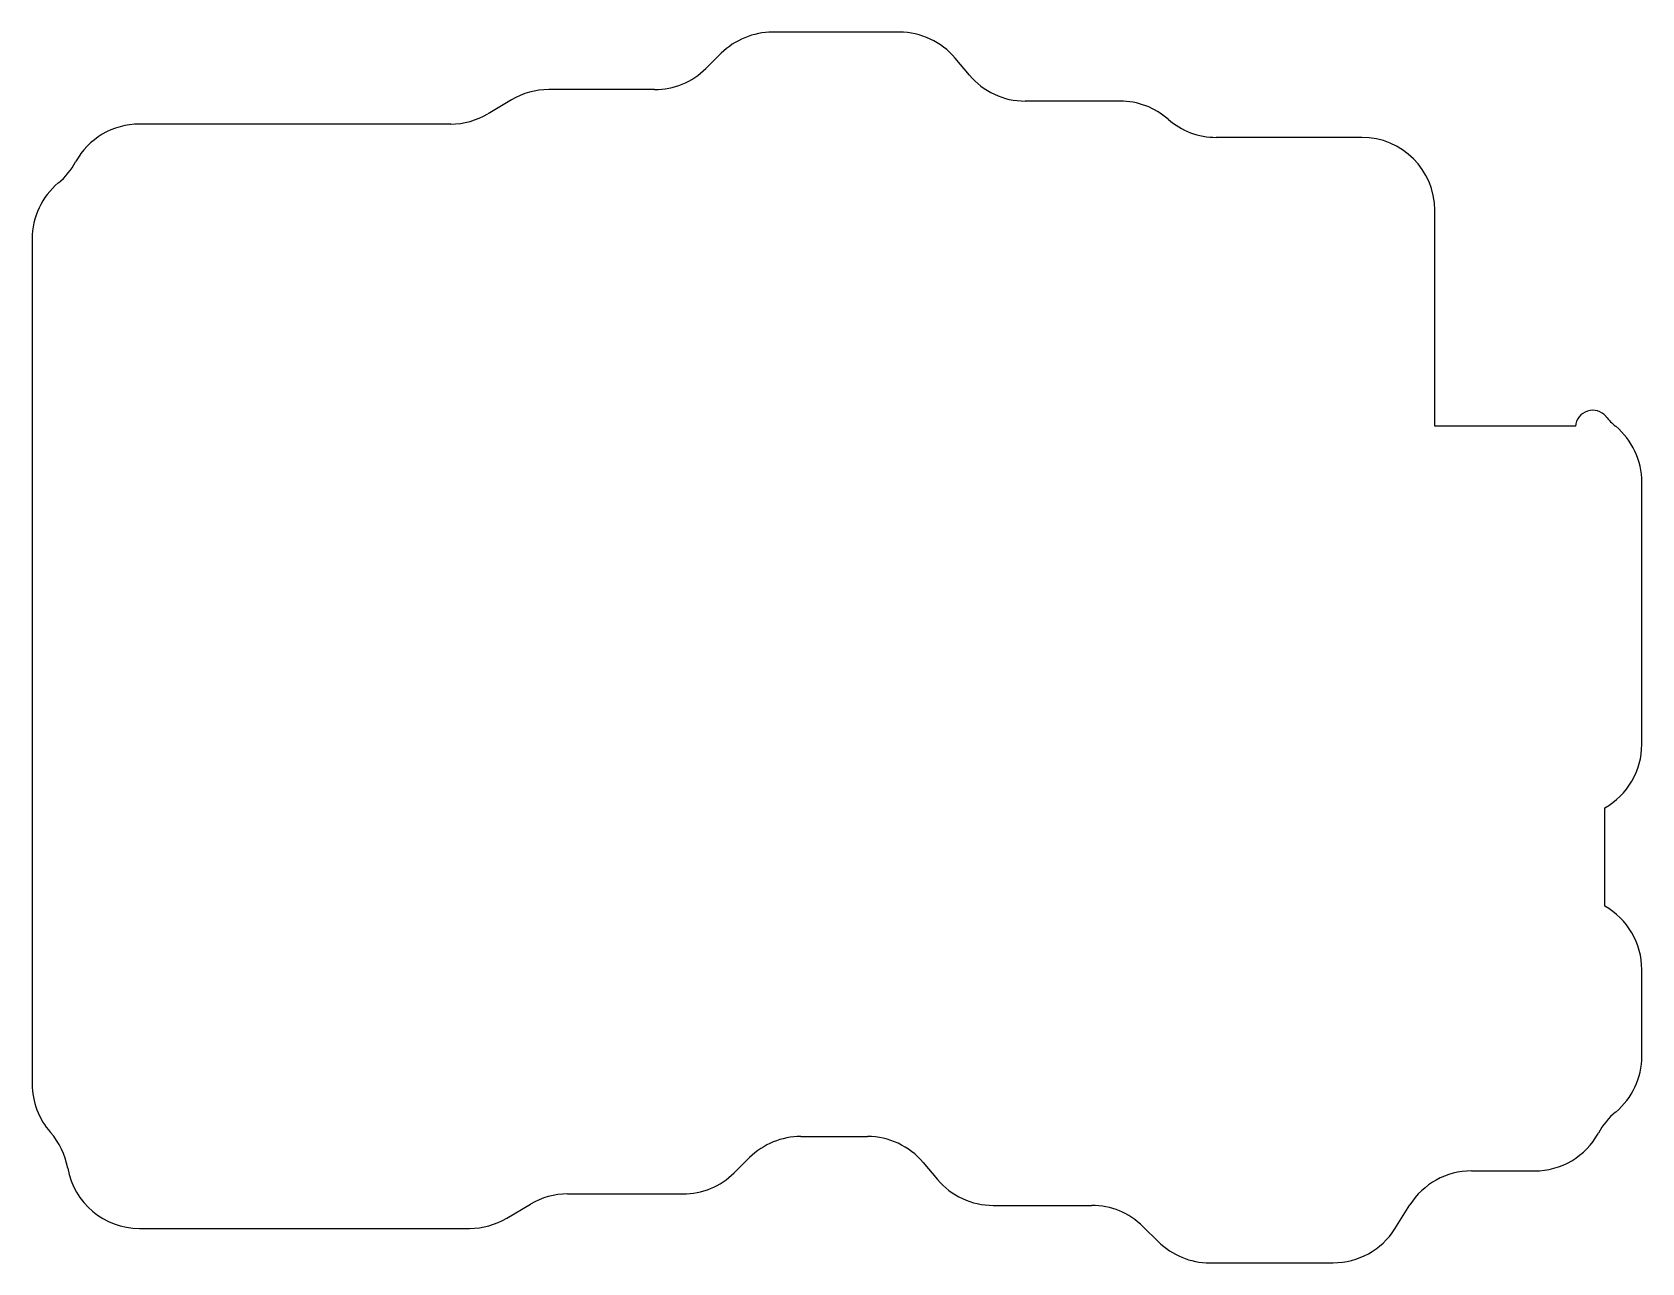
# Model space of a CAD drawing. Header units: millimetres. Extents: x -13 to 127, y -13 to 94.
import ezdxf

# ---------------------------------------------------------------- set-up
doc = ezdxf.new("R2010")
doc.units = ezdxf.units.MM
doc.layers.get('0').update_dxf_attribs({"linetype": 'CONTINUOUS'})

msp = doc.modelspace()

# ---------------------------------------------------------------- linework, layer by layer
for p, q in [((62.59, 94.2), (51.53, 94.2)), ((47.06, 92.36), (45.72, 91.04)), ((68.69, 90.46), (67.45, 91.94)), ((41.25, 89.2), (32.02, 89.2)), ((28.78, 88.31), (26.73, 87.09)), ((81.82, 88.2), (73.55, 88.2)), ((23.48, 86.2), (-3.65, 86.2)), ((102.9, 85.04), (90.21, 85.04)), ((109.25, 59.87), (109.25, 78.69)), ((-13, 76.2), (-13, 2.57)), ((121.52, 59.87), (109.25, 59.87)), ((127.3, 32.16), (127.3, 55)), ((124.07, 18.08), (124.07, 26.63)), ((127.3, 5), (127.3, 12.54)), ((54, -2), (59.8, -2)), ((48.19, -5.16), (49.53, -3.84)), ((64.66, -4.26), (65.9, -5.74)), ((112.45, -5), (117.95, -5)), ((33.67, -7), (43.72, -7)), ((28.37, -9.11), (30.42, -7.89)), ((70.76, -8), (79.35, -8)), ((105.77, -10.04), (107.09, -7.96)), ((-3.65, -10), (25.13, -10)), ((83.82, -9.84), (85.16, -11.16)), ((89.63, -13), (100.4, -13))]:
    msp.add_line(p, q)
for centre, radius, start, end in [((51.53, 87.85), 6.35, 90, 134.7149), ((62.59, 87.85), 6.35, 40.0862, 90), ((41.25, 95.55), 6.35, 270, 314.7149), ((73.55, 94.55), 6.35, 220.0862, 270), ((32.02, 82.85), 6.35, 90, 120.7128), ((23.48, 92.55), 6.35, 270, 300.7128), ((81.82, 81.85), 6.35, 48.6763, 90), ((-3.65, 79.85), 6.35, 90, 151.3385), ((90.21, 91.39), 6.35, 228.6763, 270), ((102.9, 78.69), 6.35, 0, 90), ((-14.79, 85.94), 6.35, 309.8849, 331.3385), ((-6.65, 76.2), 6.35, 129.8849, 180), ((123.02, 59.77), 1.5, 39.2938, 176.2228), ((129.09, 64.74), 6.35, 219.2938, 230.1151), ((120.95, 55), 6.35, 0, 50.1151), ((120.95, 32.16), 6.35, -60.6066, 0), ((120.95, 12.54), 6.35, 0, 60.6066), ((120.95, 5), 6.35, -50.1151, 0), ((-6.65, 2.57), 6.35, 180, 221.5248), ((129.09, -4.74), 6.35, 129.8849, 151.3385), ((-16.16, -5.85), 6.35, 9.973, 41.5248), ((54, -8.35), 6.35, 90, 134.7149), ((59.8, -8.35), 6.35, 40.0862, 90), ((117.95, 1.35), 6.35, 270, 331.3385), ((-3.65, -3.65), 6.35, 189.973, 270), ((43.72, -0.65), 6.35, 270, 314.7149), ((112.45, -11.35), 6.35, 90, 147.7378), ((33.67, -13.35), 6.35, 90, 120.7128), ((70.76, -1.65), 6.35, 220.0862, 270), ((79.35, -14.35), 6.35, 45.2851, 90), ((25.13, -3.65), 6.35, 270, 300.7128), ((89.63, -6.65), 6.35, 225.2851, 270), ((100.4, -6.65), 6.35, 270, 327.7378)]:
    msp.add_arc(centre, radius, start, end)

doc.saveas('drawing.dxf')
